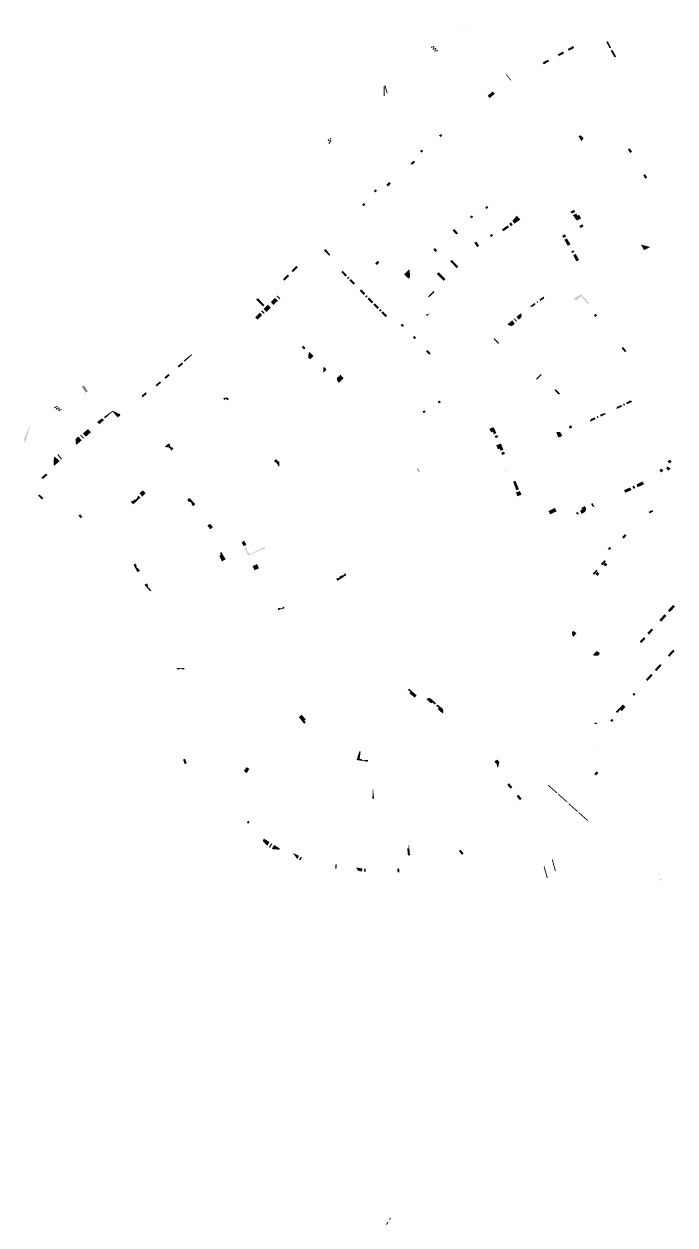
# Model space of a CAD drawing. Header units: metres. Extents: x 585142539 to 585881369, y 217687221 to 218373435.
# Drawn here: x 585142539 to 585514257, y 217687221 to 218373435 of the extents above; entities that cross this region are included whole.
import ezdxf

# ---------------------------------------------------------------- set-up
doc = ezdxf.new("R2010")
doc.units = ezdxf.units.M
for name, color, linetype in [('HATCH_MAT_BUILDING', 7, 'Continuous'), ('HATCH_MAT_GRASS', 7, 'Continuous'), ('HATCH_MAT_PAVING', 7, 'Continuous'), ('HATCH_MAT_PLANTING', 7, 'Continuous'), ('HATCH_MAT_TARMAC', 7, 'Continuous')]:
    doc.layers.add(name, color=color, linetype=linetype)

msp = doc.modelspace()

# ---------------------------------------------------------------- hatches: boundary and pattern name
at = {"layer": 'HATCH_MAT_BUILDING'}
h = msp.add_hatch(color=7, dxfattribs=at)
h.dxf.hatch_style = 1
h.paths.add_polyline_path([(585279692, 218208232), (585279799, 218208337), (585280115, 218208017)])
h = msp.add_hatch(color=7, dxfattribs=at)
h.dxf.hatch_style = 1
h.paths.add_polyline_path([(585234442, 218180741), (585234326, 218180641), (585234622, 218180302)])
h = msp.add_hatch(color=7, dxfattribs=at)
h.dxf.hatch_style = 1
h.paths.add_polyline_path([(585510062, 218123359), (585511162, 218124556), (585512343, 218123470), (585511244, 218122273)])
h = msp.add_hatch(color=7, dxfattribs=at)
h.dxf.hatch_style = 1
h.paths.add_polyline_path([(585506444, 218119422), (585505345, 218118226), (585506526, 218117140), (585507626, 218118336)])
h = msp.add_hatch(color=7, dxfattribs=at)
h.dxf.hatch_style = 1
h.paths.add_polyline_path([(585474550, 218063431), (585475600, 218064672), (585474375, 218065708), (585473325, 218064468)])
h = msp.add_hatch(color=7, dxfattribs=at)
h.dxf.hatch_style = 1
h.paths.add_polyline_path([(585471096, 218059349), (585470047, 218058109), (585468822, 218059145), (585469871, 218060386)])
h = msp.add_hatch(color=7, dxfattribs=at)
h.dxf.hatch_style = 1
h.paths.add_polyline_path([(585467335, 217960701), (585467449, 217960599), (585467299, 217960431)])
at = {"layer": 'HATCH_MAT_GRASS'}
h = msp.add_hatch(color=7, dxfattribs=at)
h.dxf.hatch_style = 1
h.paths.add_polyline_path([(585395466, 218371735), (585393554, 218370107), (585393076, 218369717), (585392875, 218369561), (585395466, 218371735), (585395599, 218371848), (585395722, 218371953), (585397464, 218373435), (585395599, 218371848), (585395722, 218371953), (585397464, 218373435)])
h = msp.add_hatch(color=7, dxfattribs=at)
h.dxf.hatch_style = 1
h.paths.add_polyline_path([(585375093, 218359767), (585375042, 218360014), (585374952, 218360097), (585374887, 218360248), (585374895, 218360356), (585375136, 218360518), (585375420, 218360455), (585375542, 218360367), (585375635, 218360201), (585375576, 218360089), (585375529, 218359868), (585375264, 218359709)])
h = msp.add_hatch(color=7, dxfattribs=at)
h.dxf.hatch_style = 1
h.paths.add_polyline_path([(585376344, 218360882), (585376527, 218360787), (585376725, 218360661), (585376851, 218360372), (585376770, 218360198), (585376706, 218359975), (585376426, 218359865), (585376155, 218359839), (585375954, 218360034), (585375879, 218360269), (585375832, 218360512), (585376027, 218360724)])
h = msp.add_hatch(color=7, dxfattribs=at)
h.dxf.hatch_style = 1
h.paths.add_polyline_path([(585379536, 218359130), (585378741, 218358501), (585378656, 218358431), (585378244, 218358095), (585379536, 218359130), (585383374, 218362166)])
h = msp.add_hatch(color=7, dxfattribs=at)
h.dxf.hatch_style = 1
h.paths.add_polyline_path([(585453093, 218359192), (585453661, 218358135), (585456703, 218359772), (585456134, 218360829)])
h = msp.add_hatch(color=7, dxfattribs=at)
h.dxf.hatch_style = 1
h.paths.add_polyline_path([(585476934, 218359633), (585477784, 218359952), (585475872, 218363615), (585475075, 218363164)])
h = msp.add_hatch(color=7, dxfattribs=at)
h.dxf.hatch_style = 1
h.paths.add_polyline_path([(585376788, 218359475), (585376701, 218359167), (585376755, 218359021), (585376740, 218358813), (585376670, 218358697), (585376303, 218358654), (585376020, 218358890), (585375934, 218359059), (585375925, 218359301), (585376057, 218359394), (585376238, 218359615), (585376630, 218359639)])
h = msp.add_hatch(color=7, dxfattribs=at)
h.dxf.hatch_style = 1
h.paths.add_polyline_path([(585377677, 218358115), (585377618, 218357949), (585377536, 218357764), (585377307, 218357622), (585377148, 218357669), (585376951, 218357696), (585376823, 218357920), (585376768, 218358147), (585376909, 218358342), (585377099, 218358434), (585377299, 218358504), (585377503, 218358365)])
h = msp.add_hatch(color=7, dxfattribs=at)
h.dxf.hatch_style = 1
h.paths.add_polyline_path([(585378066, 218359317), (585377998, 218359123), (585377902, 218358908), (585377634, 218358742), (585377450, 218358797), (585377220, 218358828), (585377071, 218359089), (585377006, 218359354), (585377170, 218359581), (585377392, 218359689), (585377626, 218359771), (585377863, 218359608)])
h = msp.add_hatch(color=7, dxfattribs=at)
h.dxf.hatch_style = 1
h.paths.add_polyline_path([(585378036, 218358651), (585378352, 218358596), (585378491, 218358664), (585378700, 218358670), (585378823, 218358611), (585378902, 218358251), (585378696, 218357945), (585378536, 218357843), (585378297, 218357810), (585378191, 218357931), (585377953, 218358089), (585377889, 218358477)])
h = msp.add_hatch(color=7, dxfattribs=at)
h.dxf.hatch_style = 1
h.paths.add_polyline_path([(585447321, 218356086), (585447890, 218355029), (585450931, 218356666), (585450362, 218357723)])
h = msp.add_hatch(color=7, dxfattribs=at)
h.dxf.hatch_style = 1
h.paths.add_polyline_path([(585479749, 218354324), (585480678, 218354908), (585478500, 218358731), (585477545, 218358200)])
h = msp.add_hatch(color=7, dxfattribs=at)
h.dxf.hatch_style = 1
h.paths.add_polyline_path([(585363276, 218346084), (585360308, 218343502), (585360150, 218343364), (585360017, 218343245), (585359717, 218342977), (585363276, 218346084), (585364597, 218347128)])
h = msp.add_hatch(color=7, dxfattribs=at)
h.dxf.hatch_style = 1
h.paths.add_polyline_path([(585438727, 218351461), (585439296, 218350404), (585442337, 218352041), (585441768, 218353098)])
h = msp.add_hatch(color=7, dxfattribs=at)
h.dxf.hatch_style = 1
h.paths.add_polyline_path([(585420746, 218341351), (585417997, 218344700), (585417692, 218344482), (585420458, 218341114)])
h = msp.add_hatch(color=7, dxfattribs=at)
h.dxf.hatch_style = 1
h.paths.add_polyline_path([(585347909, 218337868), (585347909, 218332244), (585348409, 218332242), (585348409, 218337866)])
h = msp.add_hatch(color=7, dxfattribs=at)
h.dxf.hatch_style = 1
h.paths.add_polyline_path([(585348333, 218338371), (585349707, 218333790), (585350185, 218333934), (585348812, 218338515)])
h = msp.add_hatch(color=7, dxfattribs=at)
h.dxf.hatch_style = 1
h.paths.add_polyline_path([(585408439, 218331134), (585407297, 218332525), (585410225, 218334929), (585411367, 218333538)])
h = msp.add_hatch(color=7, dxfattribs=at)
h.dxf.hatch_style = 1
h.paths.add_polyline_path([(585316016, 218307278), (585316181, 218307401), (585316380, 218307527), (585316694, 218307517), (585316817, 218307369), (585316992, 218307216), (585316971, 218306916), (585316879, 218306660), (585316616, 218306561), (585316371, 218306595), (585316131, 218306656), (585316024, 218306923)])
h = msp.add_hatch(color=7, dxfattribs=at)
h.dxf.hatch_style = 1
h.paths.add_polyline_path([(585316584, 218305021), (585316485, 218305201), (585316389, 218305417), (585316444, 218305726), (585316608, 218305827), (585316785, 218305977), (585317079, 218305914), (585317319, 218305785), (585317379, 218305511), (585317310, 218305274), (585317215, 218305045), (585316936, 218304977)])
h = msp.add_hatch(color=7, dxfattribs=at)
h.dxf.hatch_style = 1
h.paths.add_polyline_path([(585316993, 218306438), (585317236, 218306647), (585317272, 218306798), (585317399, 218306964), (585317523, 218307021), (585317852, 218306854), (585317956, 218306500), (585317935, 218306312), (585317808, 218306106), (585317647, 218306101), (585317374, 218306018), (585317034, 218306214)])
h = msp.add_hatch(color=7, dxfattribs=at)
h.dxf.hatch_style = 1
h.paths.add_polyline_path([(585317006, 218308063), (585317147, 218308169), (585317318, 218308277), (585317587, 218308269), (585317693, 218308142), (585317842, 218308011), (585317825, 218307753), (585317745, 218307534), (585317520, 218307449), (585317310, 218307477), (585317105, 218307530), (585317012, 218307759)])
h = msp.add_hatch(color=7, dxfattribs=at)
h.dxf.hatch_style = 1
h.paths.add_polyline_path([(585381370, 218309670), (585380595, 218310586), (585380081, 218310164), (585379795, 218309929), (585379557, 218309734), (585380318, 218308806), (585381047, 218309405)])
h = msp.add_hatch(color=7, dxfattribs=at)
h.dxf.hatch_style = 1
h.paths.add_polyline_path([(585460804, 218306447), (585462075, 218308236), (585460286, 218309895), (585459145, 218309351)])
h = msp.add_hatch(color=7, dxfattribs=at)
h.dxf.hatch_style = 1
h.paths.add_polyline_path([(585369444, 218299879), (585368880, 218300566), (585368695, 218300817), (585369361, 218301363), (585369734, 218301670), (585370496, 218300742), (585369767, 218300144)])
h = msp.add_hatch(color=7, dxfattribs=at)
h.dxf.hatch_style = 1
h.paths.add_polyline_path([(585487407, 218301746), (585488677, 218299737), (585489777, 218300432), (585488458, 218302410)])
h = msp.add_hatch(color=7, dxfattribs=at)
h.dxf.hatch_style = 1
h.paths.add_polyline_path([(585307344, 218294155), (585303509, 218290138), (585303192, 218289806), (585307344, 218294155), (585307984, 218294826), (585308504, 218295352), (585307984, 218294826), (585308504, 218295352)])
h = msp.add_hatch(color=7, dxfattribs=at)
h.dxf.hatch_style = 1
h.paths.add_polyline_path([(585363293, 218293850), (585365130, 218295358), (585365891, 218294431), (585364054, 218292922)])
h = msp.add_hatch(color=7, dxfattribs=at)
h.dxf.hatch_style = 1
h.paths.add_polyline_path([(585497213, 218287667), (585496165, 218287082), (585497325, 218285007), (585498372, 218285592)])
h = msp.add_hatch(color=7, dxfattribs=at)
h.dxf.hatch_style = 1
h.paths.add_polyline_path([(585293891, 218279714), (585291022, 218276448), (585293891, 218279714), (585294318, 218280200), (585295019, 218280965), (585294318, 218280200), (585295019, 218280965)])
h = msp.add_hatch(color=7, dxfattribs=at)
h.dxf.hatch_style = 1
h.paths.add_polyline_path([(585344099, 218278065), (585343258, 218278919), (585342772, 218278442), (585342436, 218278111), (585342285, 218277964), (585343127, 218277108), (585343759, 218277730)])
h = msp.add_hatch(color=7, dxfattribs=at)
h.dxf.hatch_style = 1
h.paths.add_polyline_path([(585349429, 218281502), (585351117, 218283162), (585352029, 218282236), (585350334, 218280568)])
h = msp.add_hatch(color=7, dxfattribs=at)
h.dxf.hatch_style = 1
h.paths.add_polyline_path([(585335581, 218270227), (585336546, 218271177), (585337388, 218270322), (585336416, 218269365)])
h = msp.add_hatch(color=7, dxfattribs=at)
h.dxf.hatch_style = 1
h.paths.add_polyline_path([(585397896, 218262386), (585398976, 218263151), (585398346, 218264130), (585397187, 218263297)])
h = msp.add_hatch(color=7, dxfattribs=at)
h.dxf.hatch_style = 1
h.paths.add_polyline_path([(585406593, 218267767), (585407674, 218268532), (585407043, 218269510), (585405884, 218268678)])
h = msp.add_hatch(color=7, dxfattribs=at)
h.dxf.hatch_style = 1
h.paths.add_polyline_path([(585454536, 218266170), (585455481, 218265164), (585457248, 218266067), (585456591, 218267300)])
h = msp.add_hatch(color=7, dxfattribs=at)
h.dxf.hatch_style = 1
h.paths.add_polyline_path([(585456016, 218264157), (585458111, 218261159), (585460638, 218262288), (585459570, 218264465), (585458543, 218263890), (585457844, 218265184)])
h = msp.add_hatch(color=7, dxfattribs=at)
h.dxf.hatch_style = 1
h.paths.add_polyline_path([(585416207, 218255003), (585415440, 218256116), (585418767, 218258369), (585419516, 218257281)])
h = msp.add_hatch(color=7, dxfattribs=at)
h.dxf.hatch_style = 1
h.paths.add_polyline_path([(585420504, 218257962), (585419622, 218259243), (585420580, 218260138), (585421572, 218258696)])
h = msp.add_hatch(color=7, dxfattribs=at)
h.dxf.hatch_style = 1
h.paths.add_polyline_path([(585422560, 218259377), (585425911, 218261684), (585423909, 218263931), (585421436, 218261010)])
h = msp.add_hatch(color=7, dxfattribs=at)
h.dxf.hatch_style = 1
h.paths.add_polyline_path([(585459665, 218258014), (585460330, 218256824), (585462076, 218257800), (585461411, 218258990)])
h = msp.add_hatch(color=7, dxfattribs=at)
h.dxf.hatch_style = 1
h.paths.add_polyline_path([(585389379, 218253107), (585390460, 218253872), (585388123, 218256352), (585387234, 218255477)])
h = msp.add_hatch(color=7, dxfattribs=at)
h.dxf.hatch_style = 1
h.paths.add_polyline_path([(585409273, 218251745), (585408510, 218252853), (585409794, 218253384), (585410392, 218252515)])
h = msp.add_hatch(color=7, dxfattribs=at)
h.dxf.hatch_style = 1
h.paths.add_polyline_path([(585409268, 218251742), (585408510, 218252853), (585409794, 218253384), (585410392, 218252515)])
h = msp.add_hatch(color=7, dxfattribs=at)
h.dxf.hatch_style = 1
h.paths.add_polyline_path([(585450533, 218251192), (585449862, 218252391), (585451434, 218253270), (585452104, 218252070)])
h = msp.add_hatch(color=7, dxfattribs=at)
h.dxf.hatch_style = 1
h.paths.add_polyline_path([(585454555, 218247500), (585452563, 218250952), (585451069, 218250232), (585453041, 218246704)])
h = msp.add_hatch(color=7, dxfattribs=at)
h.dxf.hatch_style = 1
h.paths.add_polyline_path([(585316872, 218240967), (585313808, 218244080), (585314667, 218244926), (585317496, 218241479)])
h = msp.add_hatch(color=7, dxfattribs=at)
h.dxf.hatch_style = 1
h.paths.add_polyline_path([(585377585, 218243174), (585378557, 218244131), (585377117, 218245520), (585376182, 218244599)])
h = msp.add_hatch(color=7, dxfattribs=at)
h.dxf.hatch_style = 1
h.paths.add_polyline_path([(585401309, 218245995), (585399654, 218248399), (585400839, 218249082), (585402432, 218246769)])
h = msp.add_hatch(color=7, dxfattribs=at)
h.dxf.hatch_style = 1
h.paths.add_polyline_path([(585455075, 218243509), (585455462, 218242550), (585456748, 218243203), (585456258, 218244121)])
h = msp.add_hatch(color=7, dxfattribs=at)
h.dxf.hatch_style = 1
h.paths.add_polyline_path([(585496604, 218244189), (585494931, 218247182), (585495255, 218247363), (585500154, 218245977)])
h = msp.add_hatch(color=7, dxfattribs=at)
h.dxf.hatch_style = 1
h.paths.add_polyline_path([(585343993, 218235795), (585345419, 218237198), (585344462, 218238169), (585343037, 218236767)])
h = msp.add_hatch(color=7, dxfattribs=at)
h.dxf.hatch_style = 1
h.paths.add_polyline_path([(585389670, 218233931), (585385813, 218237852), (585386736, 218238761), (585390594, 218234841)])
h = msp.add_hatch(color=7, dxfattribs=at)
h.dxf.hatch_style = 1
h.paths.add_polyline_path([(585457564, 218242101), (585459503, 218238674), (585457952, 218237838), (585456176, 218241285)])
h = msp.add_hatch(color=7, dxfattribs=at)
h.dxf.hatch_style = 1
h.paths.add_polyline_path([(585290424, 218227704), (585291266, 218226849), (585293966, 218229506), (585293124, 218230361)])
h = msp.add_hatch(color=7, dxfattribs=at)
h.dxf.hatch_style = 1
h.paths.add_polyline_path([(585295336, 218232538), (585296178, 218231683), (585298878, 218234340), (585298036, 218235196)])
h = msp.add_hatch(color=7, dxfattribs=at)
h.dxf.hatch_style = 1
h.paths.add_polyline_path([(585326132, 218229137), (585323712, 218231596), (585324567, 218232438), (585326984, 218229982)])
h = msp.add_hatch(color=7, dxfattribs=at)
h.dxf.hatch_style = 1
h.paths.add_polyline_path([(585362050, 218227884), (585362915, 218228735), (585362799, 218232690), (585362378, 218233118), (585359595, 218230378)])
h = msp.add_hatch(color=7, dxfattribs=at)
h.dxf.hatch_style = 1
h.paths.add_polyline_path([(585382179, 218226649), (585378323, 218230571), (585379394, 218231624), (585383252, 218227704)])
h = msp.add_hatch(color=7, dxfattribs=at)
h.dxf.hatch_style = 1
h.paths.add_polyline_path([(585327571, 218227674), (585326970, 218228284), (585327825, 218229126), (585328423, 218228519)])
h = msp.add_hatch(color=7, dxfattribs=at)
h.dxf.hatch_style = 1
h.paths.add_polyline_path([(585330730, 218224466), (585328309, 218226925), (585329165, 218227766), (585331582, 218225310)])
h = msp.add_hatch(color=7, dxfattribs=at)
h.dxf.hatch_style = 1
h.paths.add_polyline_path([(585278985, 218211955), (585275127, 218215875), (585276062, 218216798), (585279920, 218212878)])
h = msp.add_hatch(color=7, dxfattribs=at)
h.dxf.hatch_style = 1
h.paths.add_polyline_path([(585285070, 218212893), (585283387, 218214604), (585285846, 218217024), (585287529, 218215314)])
h = msp.add_hatch(color=7, dxfattribs=at)
h.dxf.hatch_style = 1
h.paths.add_polyline_path([(585288384, 218216156), (585286701, 218217866), (585287203, 218218360), (585288886, 218216650)])
h = msp.add_hatch(color=7, dxfattribs=at)
h.dxf.hatch_style = 1
h.paths.add_polyline_path([(585336555, 218218547), (585334134, 218221006), (585334989, 218221848), (585337407, 218219392)])
h = msp.add_hatch(color=7, dxfattribs=at)
h.dxf.hatch_style = 1
h.paths.add_polyline_path([(585337997, 218217082), (585337396, 218217692), (585338252, 218218534), (585338849, 218217927)])
h = msp.add_hatch(color=7, dxfattribs=at)
h.dxf.hatch_style = 1
h.paths.add_polyline_path([(585341152, 218213876), (585338732, 218216335), (585339587, 218217177), (585342005, 218214721)])
h = msp.add_hatch(color=7, dxfattribs=at)
h.dxf.hatch_style = 1
h.paths.add_polyline_path([(585373782, 218217262), (585373223, 218217834), (585376335, 218220897), (585376896, 218220327)])
h = msp.add_hatch(color=7, dxfattribs=at)
h.dxf.hatch_style = 1
h.paths.add_polyline_path([(585436813, 218216006), (585437259, 218215214), (585439330, 218216473), (585439574, 218216980), (585439492, 218217772)])
h = msp.add_hatch(color=7, dxfattribs=at)
h.dxf.hatch_style = 1
h.paths.add_polyline_path([(585456609, 218216702), (585457617, 218215416), (585460815, 218218022), (585464499, 218213505), (585465195, 218214061), (585460676, 218218961)])
h = msp.add_hatch(color=7, dxfattribs=at)
h.dxf.hatch_style = 1
h.paths.add_polyline_path([(585279364, 218207909), (585277996, 218209298), (585278498, 218209792), (585279865, 218208403)])
h = msp.add_hatch(color=7, dxfattribs=at)
h.dxf.hatch_style = 1
h.paths.add_polyline_path([(585281036, 218208924), (585279353, 218210634), (585281812, 218213054), (585283495, 218211344)])
h = msp.add_hatch(color=7, dxfattribs=at)
h.dxf.hatch_style = 1
h.paths.add_polyline_path([(585344415, 218210561), (585341994, 218213021), (585342849, 218213862), (585345267, 218211406)])
h = msp.add_hatch(color=7, dxfattribs=at)
h.dxf.hatch_style = 1
h.paths.add_polyline_path([(585345857, 218209096), (585345256, 218209706), (585346112, 218210548), (585346709, 218209941)])
h = msp.add_hatch(color=7, dxfattribs=at)
h.dxf.hatch_style = 1
h.paths.add_polyline_path([(585434173, 218214037), (585434660, 218213225), (585434011, 218212738), (585433300, 218212109), (585432691, 218211866), (585432001, 218211866), (585431412, 218212150)])
h = msp.add_hatch(color=7, dxfattribs=at)
h.dxf.hatch_style = 1
h.paths.add_polyline_path([(585435592, 218215145), (585436160, 218214353), (585435693, 218214069), (585435206, 218214820)])
h = msp.add_hatch(color=7, dxfattribs=at)
h.dxf.hatch_style = 1
h.paths.add_polyline_path([(585274519, 218205876), (585277219, 218208533), (585278586, 218207144), (585275886, 218204486)])
h = msp.add_hatch(color=7, dxfattribs=at)
h.dxf.hatch_style = 1
h.paths.add_polyline_path([(585349012, 218205890), (585346592, 218208349), (585347447, 218209191), (585349864, 218206735)])
h = msp.add_hatch(color=7, dxfattribs=at)
h.dxf.hatch_style = 1
h.paths.add_polyline_path([(585372702, 218206626), (585371913, 218207430), (585373379, 218207649), (585374447, 218208343)])
h = msp.add_hatch(color=7, dxfattribs=at)
h.dxf.hatch_style = 1
h.paths.add_polyline_path([(585421278, 218204104), (585422760, 218202176), (585421644, 218201161), (585420832, 218200897), (585419877, 218201080), (585419146, 218201364), (585418720, 218201973)])
h = msp.add_hatch(color=7, dxfattribs=at)
h.dxf.hatch_style = 1
h.paths.add_polyline_path([(585422192, 218204956), (585423674, 218203211), (585423958, 218203576), (585422679, 218205322)])
h = msp.add_hatch(color=7, dxfattribs=at)
h.dxf.hatch_style = 1
h.paths.add_polyline_path([(585423715, 218206113), (585425075, 218204449), (585426354, 218205646), (585426658, 218206438), (585426658, 218207169), (585426273, 218208204)])
h = msp.add_hatch(color=7, dxfattribs=at)
h.dxf.hatch_style = 1
h.paths.add_polyline_path([(585468915, 218207867), (585469786, 218206817), (585468862, 218206051), (585467992, 218207101)])
h = msp.add_hatch(color=7, dxfattribs=at)
h.dxf.hatch_style = 1
h.paths.add_polyline_path([(585358663, 218200349), (585357668, 218201360), (585358524, 218202202), (585359515, 218201194)])
h = msp.add_hatch(color=7, dxfattribs=at)
h.dxf.hatch_style = 1
h.paths.add_polyline_path([(585301976, 218189664), (585303327, 218188291), (585302837, 218187809), (585302425, 218187497), (585301164, 218188777)])
h = msp.add_hatch(color=7, dxfattribs=at)
h.dxf.hatch_style = 1
h.paths.add_polyline_path([(585365548, 218193354), (585364553, 218194365), (585365408, 218195207), (585366400, 218194199)])
h = msp.add_hatch(color=7, dxfattribs=at)
h.dxf.hatch_style = 1
h.paths.add_polyline_path([(585410585, 218193509), (585413344, 218190707), (585413844, 218191202), (585411085, 218194004)])
h = msp.add_hatch(color=7, dxfattribs=at)
h.dxf.hatch_style = 1
h.paths.add_polyline_path([(585483747, 218188239), (585484608, 218188953), (585485193, 218188237), (585486555, 218186605), (585485715, 218185909), (585484818, 218186984)])
h = msp.add_hatch(color=7, dxfattribs=at)
h.dxf.hatch_style = 1
h.paths.add_polyline_path([(585204461, 218181031), (585203124, 218180078), (585203042, 218180022), (585204461, 218181031), (585207870, 218183461)])
h = msp.add_hatch(color=7, dxfattribs=at)
h.dxf.hatch_style = 1
h.paths.add_polyline_path([(585233738, 218181141), (585234196, 218180505), (585238473, 218184283), (585238095, 218184701)])
h = msp.add_hatch(color=7, dxfattribs=at)
h.dxf.hatch_style = 1
h.paths.add_polyline_path([(585307870, 218183675), (585305955, 218181790), (585304770, 218183073), (585305081, 218185528), (585305571, 218186010)])
h = msp.add_hatch(color=7, dxfattribs=at)
h.dxf.hatch_style = 1
h.paths.add_polyline_path([(585373928, 218184515), (585372143, 218186329), (585372998, 218187171), (585374780, 218185360)])
h = msp.add_hatch(color=7, dxfattribs=at)
h.dxf.hatch_style = 1
h.paths.add_polyline_path([(585230237, 218178059), (585230953, 218177144), (585233420, 218179311), (585232783, 218180047)])
h = msp.add_hatch(color=7, dxfattribs=at)
h.dxf.hatch_style = 1
h.paths.add_polyline_path([(585313453, 218174171), (585315317, 218176108), (585313966, 218177481), (585313476, 218176999)])
h = msp.add_hatch(color=7, dxfattribs=at)
h.dxf.hatch_style = 1
h.paths.add_polyline_path([(585217654, 218167156), (585218371, 218166340), (585220897, 218168528), (585220161, 218169244)])
h = msp.add_hatch(color=7, dxfattribs=at)
h.dxf.hatch_style = 1
h.paths.add_polyline_path([(585222648, 218171431), (585223404, 218170616), (585225711, 218172724), (585224975, 218173539)])
h = msp.add_hatch(color=7, dxfattribs=at)
h.dxf.hatch_style = 1
h.paths.add_polyline_path([(585322442, 218168460), (585321312, 218169607), (585321144, 218171072), (585323177, 218173073), (585325122, 218171097)])
h = msp.add_hatch(color=7, dxfattribs=at)
h.dxf.hatch_style = 1
h.paths.add_polyline_path([(585437683, 218173445), (585438176, 218172943), (585437505, 218172283), (585436648, 218171440), (585435396, 218170209), (585434902, 218170711)])
h = msp.add_hatch(color=7, dxfattribs=at)
h.dxf.hatch_style = 1
h.paths.add_polyline_path([(585175600, 218166045), (585175761, 218165792), (585177027, 218166596), (585176866, 218166850)])
h = msp.add_hatch(color=7, dxfattribs=at)
h.dxf.hatch_style = 1
h.paths.add_polyline_path([(585175977, 218165452), (585176137, 218165199), (585177403, 218166004), (585177242, 218166257)])
h = msp.add_hatch(color=7, dxfattribs=at)
h.dxf.hatch_style = 1
h.paths.add_polyline_path([(585176348, 218164868), (585176509, 218164615), (585177775, 218165420), (585177614, 218165673)])
h = msp.add_hatch(color=7, dxfattribs=at)
h.dxf.hatch_style = 1
h.paths.add_polyline_path([(585176696, 218164320), (585176857, 218164067), (585178123, 218164872), (585177962, 218165125)])
h = msp.add_hatch(color=7, dxfattribs=at)
h.dxf.hatch_style = 1
h.paths.add_polyline_path([(585177078, 218163719), (585177239, 218163465), (585178505, 218164270), (585178344, 218164523)])
h = msp.add_hatch(color=7, dxfattribs=at)
h.dxf.hatch_style = 1
h.paths.add_polyline_path([(585177451, 218163133), (585177611, 218162880), (585178877, 218163684), (585178717, 218163937)])
h = msp.add_hatch(color=7, dxfattribs=at)
h.dxf.hatch_style = 1
h.paths.add_polyline_path([(585209540, 218160894), (585210316, 218160158), (585212683, 218162167), (585212027, 218163062)])
h = msp.add_hatch(color=7, dxfattribs=at)
h.dxf.hatch_style = 1
h.paths.add_polyline_path([(585446142, 218164845), (585448561, 218162386), (585448599, 218162346), (585448172, 218161926), (585447887, 218161645), (585445429, 218164144)])
h = msp.add_hatch(color=7, dxfattribs=at)
h.dxf.hatch_style = 1
h.paths.add_polyline_path([(585160642, 218154018), (585160322, 218154004), (585160200, 218153908), (585159998, 218153857), (585159865, 218153888), (585159710, 218154223), (585159847, 218154566), (585159981, 218154700), (585160208, 218154784), (585160337, 218154688), (585160603, 218154585), (585160748, 218154220)])
h = msp.add_hatch(color=7, dxfattribs=at)
h.dxf.hatch_style = 1
h.paths.add_polyline_path([(585160879, 218154618), (585160900, 218154793), (585160941, 218154991), (585161134, 218155179), (585161299, 218155167), (585161497, 218155183), (585161670, 218154992), (585161773, 218154782), (585161677, 218154561), (585161511, 218154430), (585161330, 218154319), (585161102, 218154411)])
h = msp.add_hatch(color=7, dxfattribs=at)
h.dxf.hatch_style = 1
h.paths.add_polyline_path([(585162038, 218153480), (585162056, 218153800), (585161973, 218153930), (585161942, 218154137), (585161987, 218154266), (585162336, 218154386), (585162663, 218154216), (585162783, 218154069), (585162843, 218153835), (585162735, 218153716), (585162605, 218153462), (585162228, 218153354)])
h = msp.add_hatch(color=7, dxfattribs=at)
h.dxf.hatch_style = 1
h.paths.add_polyline_path([(585256269, 218159335), (585257038, 218158593), (585257754, 218159388), (585258655, 218158408), (585259529, 218159017), (585258840, 218159865), (585257966, 218160024), (585257117, 218159971), (585256561, 218159600)])
h = msp.add_hatch(color=7, dxfattribs=at)
h.dxf.hatch_style = 1
h.paths.add_polyline_path([(585378895, 218157817), (585379257, 218156649), (585380584, 218157218), (585380057, 218158280)])
h = msp.add_hatch(color=7, dxfattribs=at)
h.dxf.hatch_style = 1
h.paths.add_polyline_path([(585480792, 218153419), (585484119, 218154877), (585483458, 218155766), (585481703, 218154946), (585481088, 218154490), (585480951, 218153943)])
h = msp.add_hatch(color=7, dxfattribs=at)
h.dxf.hatch_style = 1
h.paths.add_polyline_path([(585484552, 218156335), (585485236, 218156700), (585485760, 218155675), (585485122, 218155333)])
h = msp.add_hatch(color=7, dxfattribs=at)
h.dxf.hatch_style = 1
h.paths.add_polyline_path([(585486763, 218156176), (585489885, 218157589), (585489224, 218158158), (585488335, 218158272), (585487561, 218157634), (585486467, 218157156)])
h = msp.add_hatch(color=7, dxfattribs=at)
h.dxf.hatch_style = 1
h.paths.add_polyline_path([(585160756, 218153361), (585160781, 218153565), (585160829, 218153795), (585161054, 218154015), (585161246, 218154001), (585161477, 218154019), (585161679, 218153796), (585161799, 218153552), (585161687, 218153294), (585161493, 218153142), (585161283, 218153012), (585161016, 218153120)])
h = msp.add_hatch(color=7, dxfattribs=at)
h.dxf.hatch_style = 1
h.paths.add_polyline_path([(585162772, 218152201), (585162574, 218152255), (585162353, 218152335), (585162168, 218152590), (585162210, 218152778), (585162225, 218153010), (585162475, 218153177), (585162734, 218153260), (585162973, 218153113), (585163096, 218152899), (585163194, 218152672), (585163049, 218152423)])
h = msp.add_hatch(color=7, dxfattribs=at)
h.dxf.hatch_style = 1
h.paths.add_polyline_path([(585163756, 218153558), (585163858, 218153327), (585163965, 218153266), (585164060, 218153132), (585164076, 218153025), (585163875, 218152815), (585163584, 218152816), (585163446, 218152875), (585163320, 218153018), (585163353, 218153140), (585163352, 218153365), (585163577, 218153578)])
h = msp.add_hatch(color=7, dxfattribs=at)
h.dxf.hatch_style = 1
h.paths.add_polyline_path([(585188133, 218147039), (585187165, 218148149), (585184300, 218146102), (585185490, 218144737)])
h = msp.add_hatch(color=7, dxfattribs=at)
h.dxf.hatch_style = 1
h.paths.add_polyline_path([(585193117, 218151978), (585193143, 218152422), (585188146, 218148850), (585188809, 218148090)])
h = msp.add_hatch(color=7, dxfattribs=at)
h.dxf.hatch_style = 1
h.paths.add_polyline_path([(585193143, 218152422), (585192611, 218152042), (585193117, 218151978), (585196046, 218148617), (585197676, 218150038), (585197243, 218150535)])
h = msp.add_hatch(color=7, dxfattribs=at)
h.dxf.hatch_style = 1
h.paths.add_polyline_path([(585370182, 218152224), (585370604, 218151194), (585371866, 218151574), (585371432, 218152663)])
h = msp.add_hatch(color=7, dxfattribs=at)
h.dxf.hatch_style = 1
h.paths.add_polyline_path([(585468451, 218148701), (585468951, 218147679), (585465817, 218146294), (585465680, 218146884), (585466157, 218147406), (585466271, 218147702)])
h = msp.add_hatch(color=7, dxfattribs=at)
h.dxf.hatch_style = 1
h.paths.add_polyline_path([(585469496, 218149314), (585470109, 218149518), (585470632, 218148564), (585469996, 218148224)])
h = msp.add_hatch(color=7, dxfattribs=at)
h.dxf.hatch_style = 1
h.paths.add_polyline_path([(585471881, 218149132), (585474743, 218150472), (585474470, 218150948), (585473857, 218151039), (585473516, 218150994), (585471472, 218150131)])
h = msp.add_hatch(color=7, dxfattribs=at)
h.dxf.hatch_style = 1
h.paths.add_polyline_path([(585142996, 218133868), (585144926, 218133329), (585142996, 218133868), (585142539, 218136483), (585146424, 218144621)])
h = msp.add_hatch(color=7, dxfattribs=at)
h.dxf.hatch_style = 1
h.paths.add_polyline_path([(585176163, 218139463), (585177798, 218137586), (585180736, 218140147), (585179101, 218142024)])
h = msp.add_hatch(color=7, dxfattribs=at)
h.dxf.hatch_style = 1
h.paths.add_polyline_path([(585408301, 218142155), (585410646, 218143079), (585412305, 218139715), (585410717, 218139005), (585410386, 218140592), (585409272, 218140070)])
h = msp.add_hatch(color=7, dxfattribs=at)
h.dxf.hatch_style = 1
h.paths.add_polyline_path([(585454118, 218142263), (585455549, 218142967), (585454936, 218144193), (585453641, 218143489)])
h = msp.add_hatch(color=7, dxfattribs=at)
h.dxf.hatch_style = 1
h.paths.add_polyline_path([(585172600, 218133061), (585175458, 218135548), (585173609, 218137752), (585172148, 218136629), (585171949, 218133812)])
h = msp.add_hatch(color=7, dxfattribs=at)
h.dxf.hatch_style = 1
h.paths.add_polyline_path([(585174550, 218138492), (585174985, 218138845), (585176833, 218136834), (585176425, 218136508)])
h = msp.add_hatch(color=7, dxfattribs=at)
h.dxf.hatch_style = 1
h.paths.add_polyline_path([(585226525, 218129712), (585227824, 218130761), (585227158, 218131593), (585226409, 218131659), (585225826, 218132458), (585225876, 218133157), (585225127, 218133807), (585222979, 218131909), (585223196, 218131709), (585225227, 218131526), (585225976, 218130777), (585226475, 218129862)])
h = msp.add_hatch(color=7, dxfattribs=at)
h.dxf.hatch_style = 1
h.paths.add_polyline_path([(585411357, 218138081), (585411879, 218136801), (585413205, 218137370), (585412755, 218138578)])
h = msp.add_hatch(color=7, dxfattribs=at)
h.dxf.hatch_style = 1
h.paths.add_polyline_path([(585412163, 218132727), (585414864, 218133746), (585416286, 218130263), (585414722, 218129529), (585414177, 218130761), (585413158, 218130548)])
h = msp.add_hatch(color=7, dxfattribs=at)
h.dxf.hatch_style = 1
h.paths.add_polyline_path([(585447690, 218137086), (585449871, 218138086), (585449098, 218139743), (585448485, 218140311), (585447872, 218140424), (585446441, 218140174)])
h = msp.add_hatch(color=7, dxfattribs=at)
h.dxf.hatch_style = 1
h.paths.add_polyline_path([(585161987, 218127738), (585164243, 218124939), (585163808, 218124477), (585161606, 218127222)])
h = msp.add_hatch(color=7, dxfattribs=at)
h.dxf.hatch_style = 1
h.paths.add_polyline_path([(585415058, 218128511), (585415507, 218127236), (585417184, 218127826), (585416641, 218129148)])
h = msp.add_hatch(color=7, dxfattribs=at)
h.dxf.hatch_style = 1
h.paths.add_polyline_path([(585159928, 218121132), (585159501, 218121622), (585159573, 218125673), (585160168, 218126191), (585162867, 218123693)])
h = msp.add_hatch(color=7, dxfattribs=at)
h.dxf.hatch_style = 1
h.paths.add_polyline_path([(585285207, 218123640), (585286438, 218122831), (585287190, 218121969), (585287879, 218120573), (585288436, 218121151), (585288281, 218123576), (585287801, 218123302), (585287485, 218123729), (585286546, 218124806)])
h = msp.add_hatch(color=7, dxfattribs=at)
h.dxf.hatch_style = 1
h.paths.add_polyline_path([(585509951, 218120647), (585511736, 218119395), (585510556, 218118173), (585509232, 218119453)])
h = msp.add_hatch(color=7, dxfattribs=at)
h.dxf.hatch_style = 1
h.paths.add_polyline_path([(585152462, 218114319), (585153247, 218113419), (585155891, 218115719), (585155105, 218116620)])
h = msp.add_hatch(color=7, dxfattribs=at)
h.dxf.hatch_style = 1
h.paths.add_polyline_path([(585368121, 218117655), (585368412, 218117757), (585367340, 218119441), (585367087, 218119280), (585367604, 218118467)])
h = msp.add_hatch(color=7, dxfattribs=at)
h.dxf.hatch_style = 1
h.paths.add_polyline_path([(585208468, 218105357), (585210459, 218106966), (585211960, 218105303), (585209996, 218103394)])
h = msp.add_hatch(color=7, dxfattribs=at)
h.dxf.hatch_style = 1
h.paths.add_polyline_path([(585423655, 218107050), (585425190, 218107617), (585423159, 218112457), (585421883, 218111914)])
h = msp.add_hatch(color=7, dxfattribs=at)
h.dxf.hatch_style = 1
h.paths.add_polyline_path([(585424316, 218103603), (585426607, 218104524), (585425733, 218106602), (585423442, 218105775)])
h = msp.add_hatch(color=7, dxfattribs=at)
h.dxf.hatch_style = 1
h.paths.add_polyline_path([(585485218, 218107114), (585488631, 218108613), (585489485, 218107161), (585485841, 218105570), (585485633, 218106284)])
h = msp.add_hatch(color=7, dxfattribs=at)
h.dxf.hatch_style = 1
h.paths.add_polyline_path([(585489946, 218109305), (585490891, 218109789), (585491630, 218108313), (585490661, 218107806)])
h = msp.add_hatch(color=7, dxfattribs=at)
h.dxf.hatch_style = 1
h.paths.add_polyline_path([(585492829, 218108705), (585496888, 218110619), (585495988, 218111172), (585495758, 218112071), (585492367, 218110411)])
h = msp.add_hatch(color=7, dxfattribs=at)
h.dxf.hatch_style = 1
h.paths.add_polyline_path([(585150507, 218103960), (585151357, 218104617), (585153605, 218102397), (585152810, 218101767)])
h = msp.add_hatch(color=7, dxfattribs=at)
h.dxf.hatch_style = 1
h.paths.add_polyline_path([(585203504, 218100531), (585204213, 218100994), (585204813, 218100913), (585205495, 218101649), (585206231, 218101649), (585207077, 218102576), (585207132, 218102985), (585207895, 218103967), (585209014, 218102821), (585204813, 218098922)])
h = msp.add_hatch(color=7, dxfattribs=at)
h.dxf.hatch_style = 1
h.paths.add_polyline_path([(585239019, 218097886), (585240355, 218099031), (585237082, 218102658), (585235773, 218101703), (585236673, 218100313), (585237682, 218100286), (585238309, 218099413), (585238309, 218098895), (585238555, 218098513), (585238800, 218098159)])
h = msp.add_hatch(color=7, dxfattribs=at)
h.dxf.hatch_style = 1
h.paths.add_polyline_path([(585466352, 218099210), (585467163, 218099696), (585468322, 218097449), (585467603, 218097611), (585466954, 218098051), (585466514, 218098862)])
h = msp.add_hatch(color=7, dxfattribs=at)
h.dxf.hatch_style = 1
h.paths.add_polyline_path([(585174568, 218093290), (585173663, 218092501), (585174906, 218091075), (585175255, 218091334), (585175821, 218091827)])
h = msp.add_hatch(color=7, dxfattribs=at)
h.dxf.hatch_style = 1
h.paths.add_polyline_path([(585445727, 218096949), (585441949, 218095120), (585443072, 218093295), (585446665, 218095014)])
h = msp.add_hatch(color=7, dxfattribs=at)
h.dxf.hatch_style = 1
h.paths.add_polyline_path([(585457611, 218094104), (585458700, 218094614), (585459535, 218093246), (585458723, 218093223), (585457866, 218093710)])
h = msp.add_hatch(color=7, dxfattribs=at)
h.dxf.hatch_style = 1
h.paths.add_polyline_path([(585459952, 218095378), (585461250, 218095981), (585460809, 218096884), (585462803, 218097997), (585463359, 218096861), (585463429, 218095958), (585463243, 218095355), (585462826, 218094590), (585461551, 218093872), (585460856, 218093617), (585460230, 218094938)])
h = msp.add_hatch(color=7, dxfattribs=at)
h.dxf.hatch_style = 1
h.paths.add_polyline_path([(585499274, 218094728), (585499738, 218093846), (585501723, 218094838), (585501414, 218095831)])
h = msp.add_hatch(color=7, dxfattribs=at)
h.dxf.hatch_style = 1
h.paths.add_polyline_path([(585247240, 218086787), (585248694, 218087925), (585250428, 218085946), (585248957, 218084755)])
h = msp.add_hatch(color=7, dxfattribs=at)
h.dxf.hatch_style = 1
h.paths.add_polyline_path([(585484054, 218080282), (585485608, 218081955), (585486561, 218081245), (585485084, 218079410)])
h = msp.add_hatch(color=7, dxfattribs=at)
h.dxf.hatch_style = 1
h.paths.add_polyline_path([(585268293, 218078220), (585269475, 218075882), (585267907, 218075008), (585266827, 218077295)])
h = msp.add_hatch(color=7, dxfattribs=at)
h.dxf.hatch_style = 1
h.paths.add_polyline_path([(585268240, 218074073), (585269444, 218074431), (585269828, 218073535), (585269854, 218072895), (585270238, 218071665), (585270776, 218071512), (585271391, 218070385), (585280024, 218074687), (585280229, 218073996), (585270750, 218069770), (585269930, 218071076), (585268803, 218073458)])
h = msp.add_hatch(color=7, dxfattribs=at)
h.dxf.hatch_style = 1
h.paths.add_polyline_path([(585475834, 218073305), (585476876, 218074635), (585477830, 218073925), (585476965, 218073017)])
h = msp.add_hatch(color=7, dxfattribs=at)
h.dxf.hatch_style = 1
h.paths.add_polyline_path([(585208854, 218061094), (585207331, 218060256), (585205058, 218064429), (585205332, 218064608), (585205823, 218064929), (585206217, 218065187), (585206818, 218064094), (585206662, 218063555), (585207213, 218062553), (585207752, 218062396), (585208369, 218061275), (585208664, 218061438)])
h = msp.add_hatch(color=7, dxfattribs=at)
h.dxf.hatch_style = 1
h.paths.add_polyline_path([(585254317, 218071047), (585255159, 218071764), (585257654, 218067618), (585255533, 218066371), (585254099, 218069520), (585254972, 218070237)])
h = msp.add_hatch(color=7, dxfattribs=at)
h.dxf.hatch_style = 1
h.paths.add_polyline_path([(585471976, 218064859), (585472885, 218064194), (585474880, 218066522), (585473927, 218067054)])
h = msp.add_hatch(color=7, dxfattribs=at)
h.dxf.hatch_style = 1
h.paths.add_polyline_path([(585273081, 218063700), (585275618, 218064879), (585276668, 218062369), (585274106, 218061396)])
h = msp.add_hatch(color=7, dxfattribs=at)
h.dxf.hatch_style = 1
h.paths.add_polyline_path([(585324374, 218058596), (585325047, 218057461), (585321502, 218055317), (585320828, 218056434), (585321714, 218056948), (585322140, 218056717), (585323204, 218057337), (585323310, 218058029)])
h = msp.add_hatch(color=7, dxfattribs=at)
h.dxf.hatch_style = 1
h.paths.add_polyline_path([(585326013, 218059549), (585326603, 218058505), (585323064, 218056502), (585322473, 218057547), (585323437, 218058092), (585323978, 218057942), (585324974, 218058505), (585325124, 218059046)])
h = msp.add_hatch(color=7, dxfattribs=at)
h.dxf.hatch_style = 1
h.paths.add_polyline_path([(585467208, 218059406), (585468117, 218058719), (585470113, 218061069), (585469381, 218061623)])
h = msp.add_hatch(color=7, dxfattribs=at)
h.dxf.hatch_style = 1
h.paths.add_polyline_path([(585211300, 218053012), (585214502, 218049338), (585215359, 218049809), (585215215, 218050070), (585214919, 218049908), (585214303, 218051029), (585213763, 218051185), (585213212, 218052187), (585213369, 218052726), (585212767, 218053819)])
h = msp.add_hatch(color=7, dxfattribs=at)
h.dxf.hatch_style = 1
h.paths.add_polyline_path([(585287658, 218038602), (585290963, 218039499), (585291271, 218039985), (585291245, 218040574), (585290246, 218040190), (585290067, 218039704), (585289016, 218039550), (585288401, 218039806), (585287453, 218039499)])
h = msp.add_hatch(color=7, dxfattribs=at)
h.dxf.hatch_style = 1
h.paths.add_polyline_path([(585513180, 218041558), (585514257, 218040582), (585511239, 218037333), (585510202, 218038273)])
h = msp.add_hatch(color=7, dxfattribs=at)
h.dxf.hatch_style = 1
h.paths.add_polyline_path([(585508342, 218036217), (585509419, 218035241), (585506401, 218031992), (585505364, 218032933)])
h = msp.add_hatch(color=7, dxfattribs=at)
h.dxf.hatch_style = 1
h.paths.add_polyline_path([(585456308, 218023268), (585458019, 218025407), (585456165, 218026690), (585455488, 218025941), (585455381, 218024729), (585455773, 218024124), (585456023, 218023696)])
h = msp.add_hatch(color=7, dxfattribs=at)
h.dxf.hatch_style = 1
h.paths.add_polyline_path([(585500937, 218028044), (585501822, 218027241), (585499507, 218024532), (585498470, 218025472)])
h = msp.add_hatch(color=7, dxfattribs=at)
h.dxf.hatch_style = 1
h.paths.add_polyline_path([(585496461, 218023104), (585497367, 218022282), (585495010, 218019760), (585494144, 218020546)])
h = msp.add_hatch(color=7, dxfattribs=at)
h.dxf.hatch_style = 1
h.paths.add_polyline_path([(585467397, 218013002), (585468324, 218012432), (585469501, 218012468), (585470535, 218012681), (585471426, 218013893), (585469608, 218015177)])
h = msp.add_hatch(color=7, dxfattribs=at)
h.dxf.hatch_style = 1
h.paths.add_polyline_path([(585514023, 218015146), (585513136, 218015950), (585510159, 218012665), (585511046, 218011860)])
h = msp.add_hatch(color=7, dxfattribs=at)
h.dxf.hatch_style = 1
h.paths.add_polyline_path([(585229968, 218004630), (585231049, 218004630), (585231446, 218005027), (585232589, 218005027), (585232986, 218004630), (585234068, 218004630), (585234068, 218005530), (585229968, 218005530)])
h = msp.add_hatch(color=7, dxfattribs=at)
h.dxf.hatch_style = 1
h.paths.add_polyline_path([(585506613, 218006971), (585505726, 218007776), (585502727, 218004470), (585503614, 218003665)])
h = msp.add_hatch(color=7, dxfattribs=at)
h.dxf.hatch_style = 1
h.paths.add_polyline_path([(585501507, 218001341), (585500620, 218002146), (585497643, 217998860), (585498530, 217998056)])
h = msp.add_hatch(color=7, dxfattribs=at)
h.dxf.hatch_style = 1
h.paths.add_polyline_path([(585365579, 217988548), (585362590, 217991111), (585363175, 217991794), (585361987, 217992813), (585361272, 217992275), (585362427, 217993621), (585366750, 217989915)])
h = msp.add_hatch(color=7, dxfattribs=at)
h.dxf.hatch_style = 1
h.paths.add_polyline_path([(585490863, 217989600), (585491704, 217990527), (585490814, 217991329), (585489932, 217990442)])
h = msp.add_hatch(color=7, dxfattribs=at)
h.dxf.hatch_style = 1
h.paths.add_polyline_path([(585377163, 217984572), (585375820, 217985754), (585374996, 217985306), (585372328, 217987580), (585372722, 217988010), (585373779, 217988350), (585374334, 217988278), (585374871, 217987974), (585377808, 217985378)])
h = msp.add_hatch(color=7, dxfattribs=at)
h.dxf.hatch_style = 1
h.paths.add_polyline_path([(585377898, 217983928), (585379277, 217982746), (585378883, 217981959), (585381515, 217979524), (585381891, 217979954), (585381909, 217980920), (585381784, 217981726), (585381676, 217982191), (585378542, 217984644)])
h = msp.add_hatch(color=7, dxfattribs=at)
h.dxf.hatch_style = 1
h.paths.add_polyline_path([(585480538, 217980496), (585481297, 217979809), (585482941, 217981621), (585483829, 217980815), (585486025, 217983237), (585484587, 217984540)])
h = msp.add_hatch(color=7, dxfattribs=at)
h.dxf.hatch_style = 1
h.paths.add_polyline_path([(585483389, 217983126), (585484278, 217982320), (585484497, 217982562), (585484883, 217982987), (585485171, 217983320), (585484227, 217984050)])
h = msp.add_hatch(color=7, dxfattribs=at)
h.dxf.hatch_style = 1
h.paths.add_polyline_path([(585300942, 217978868), (585303398, 217976177), (585302586, 217975311), (585303398, 217974408), (585302495, 217973577), (585299515, 217977333)])
h = msp.add_hatch(color=7, dxfattribs=at)
h.dxf.hatch_style = 1
h.paths.add_polyline_path([(585477324, 217975377), (585478213, 217974571), (585478508, 217974896), (585478894, 217975322), (585479124, 217975583), (585478238, 217976385)])
h = msp.add_hatch(color=7, dxfattribs=at)
h.dxf.hatch_style = 1
h.paths.add_polyline_path([(585470073, 217973471), (585469058, 217974391), (585468005, 217973514)])
h = msp.add_hatch(color=7, dxfattribs=at)
h.dxf.hatch_style = 1
h.paths.add_polyline_path([(585334030, 217957916), (585334749, 217957700), (585334174, 217953544), (585335271, 217953400), (585335559, 217953004), (585336693, 217952662), (585337323, 217953004), (585338907, 217952914), (585338997, 217952428), (585338817, 217951924), (585332464, 217952896)])
h = msp.add_hatch(color=7, dxfattribs=at)
h.dxf.hatch_style = 1
h.paths.add_polyline_path([(585233362, 217953206), (585234310, 217950600), (585235438, 217951011), (585234490, 217953616)])
h = msp.add_hatch(color=7, dxfattribs=at)
h.dxf.hatch_style = 1
h.paths.add_polyline_path([(585268058, 217946687), (585269678, 217945364), (585271168, 217947744), (585269785, 217948856)])
h = msp.add_hatch(color=7, dxfattribs=at)
h.dxf.hatch_style = 1
h.paths.add_polyline_path([(585412834, 217953143), (585411563, 217952427), (585411714, 217952159), (585411191, 217951864), (585411541, 217951242), (585412082, 217951091), (585412643, 217950095), (585412492, 217949554), (585412987, 217948676), (585413343, 217948877), (585413944, 217951816)])
h = msp.add_hatch(color=7, dxfattribs=at)
h.dxf.hatch_style = 1
h.paths.add_polyline_path([(585468170, 217944921), (585469178, 217943998), (585469897, 217944797), (585470515, 217945492), (585469779, 217946163), (585469507, 217946403)])
h = msp.add_hatch(color=7, dxfattribs=at)
h.dxf.hatch_style = 1
h.paths.add_polyline_path([(585341704, 217935512), (585341785, 217937553), (585342426, 217930609), (585341785, 217930911), (585341324, 217930650), (585341559, 217932245)])
h = msp.add_hatch(color=7, dxfattribs=at)
h.dxf.hatch_style = 1
h.paths.add_polyline_path([(585418474, 217938782), (585419517, 217939639), (585421372, 217937380), (585420328, 217936523)])
h = msp.add_hatch(color=7, dxfattribs=at)
h.dxf.hatch_style = 1
h.paths.add_polyline_path([(585425656, 217929917), (585426699, 217930774), (585424903, 217933080), (585423859, 217932223)])
h = msp.add_hatch(color=7, dxfattribs=at)
h.dxf.hatch_style = 1
h.paths.add_polyline_path([(585269759, 217917221), (585270523, 217918165), (585271296, 217917398), (585270541, 217916474)])
h = msp.add_hatch(color=7, dxfattribs=at)
h.dxf.hatch_style = 1
h.paths.add_polyline_path([(585279472, 217908024), (585282734, 217905994), (585281459, 217903945), (585279283, 217905999), (585278958, 217907012)])
h = msp.add_hatch(color=7, dxfattribs=at)
h.dxf.hatch_style = 1
h.paths.add_polyline_path([(585282403, 217903191), (585282947, 217902730), (585284352, 217904987), (585283734, 217905329)])
h = msp.add_hatch(color=7, dxfattribs=at)
h.dxf.hatch_style = 1
h.paths.add_polyline_path([(585285370, 217904353), (585288632, 217902322), (585288230, 217901676), (585284054, 217901990), (585284417, 217902822)])
h = msp.add_hatch(color=7, dxfattribs=at)
h.dxf.hatch_style = 1
h.paths.add_polyline_path([(585362036, 217904139), (585362407, 217904170), (585362958, 217898538), (585361764, 217898421), (585361378, 217902367), (585362202, 217902448)])
h = msp.add_hatch(color=7, dxfattribs=at)
h.dxf.hatch_style = 1
h.paths.add_polyline_path([(585391784, 217901658), (585393544, 217899515), (585392616, 217898754), (585390857, 217900896)])
h = msp.add_hatch(color=7, dxfattribs=at)
h.dxf.hatch_style = 1
h.paths.add_polyline_path([(585298695, 217896362), (585299558, 217898194), (585296072, 217899809), (585298333, 217896605)])
h = msp.add_hatch(color=7, dxfattribs=at)
h.dxf.hatch_style = 1
h.paths.add_polyline_path([(585299653, 217895875), (585300522, 217895579), (585301133, 217897354), (585300485, 217897539)])
h = msp.add_hatch(color=7, dxfattribs=at)
h.dxf.hatch_style = 1
h.paths.add_polyline_path([(585320454, 217893327), (585321161, 217893307), (585320881, 217890705), (585320180, 217890781)])
h = msp.add_hatch(color=7, dxfattribs=at)
h.dxf.hatch_style = 1
h.paths.add_polyline_path([(585332321, 217891456), (585335803, 217890953), (585335580, 217889222), (585333904, 217889427), (585333010, 217889948), (585332600, 217890655), (585332507, 217891009)])
h = msp.add_hatch(color=7, dxfattribs=at)
h.dxf.hatch_style = 1
h.paths.add_polyline_path([(585336827, 217890842), (585336641, 217889055), (585337646, 217889017), (585337646, 217890786)])
h = msp.add_hatch(color=7, dxfattribs=at)
h.dxf.hatch_style = 1
h.paths.add_polyline_path([(585355656, 217890868), (585356729, 217890874), (585356939, 217888731), (585355875, 217888627)])
at = {"layer": 'HATCH_MAT_PAVING'}
h = msp.add_hatch(color=7, dxfattribs=at)
h.dxf.hatch_style = 1
h.paths.add_polyline_path([(585329703, 218279963), (585334309, 218283793), (585329703, 218279963), (585329302, 218275882), (585329295, 218275788)])
h = msp.add_hatch(color=7, dxfattribs=at)
h.dxf.hatch_style = 1
h.paths.add_polyline_path([(585446497, 218137176), (585446273, 218137651), (585446409, 218137715)])
h = msp.add_hatch(color=7, dxfattribs=at)
h.dxf.hatch_style = 1
h.paths.add_polyline_path([(585417531, 218118077), (585417475, 218118216), (585416987, 218118022)])
h = msp.add_hatch(color=7, dxfattribs=at)
h.dxf.hatch_style = 1
h.paths.add_polyline_path([(585424042, 218107132), (585423986, 218107271), (585423499, 218107077)])
h = msp.add_hatch(color=7, dxfattribs=at)
h.dxf.hatch_style = 1
h.paths.add_polyline_path([(585311825, 218038632), (585322255, 218044565), (585313640, 218039648)])
h = msp.add_hatch(color=7, dxfattribs=at)
h.dxf.hatch_style = 1
h.paths.add_polyline_path([(585324317, 218012809), (585318291, 218009360), (585324317, 218012809), (585331059, 218011936), (585325697, 218012666)])
at = {"layer": 'HATCH_MAT_PLANTING'}
h = msp.add_hatch(color=7, dxfattribs=at)
h.dxf.hatch_style = 1
h.paths.add_polyline_path([(585442016, 217938720), (585441793, 217938249), (585442213, 217937875), (585442568, 217937559), (585443056, 217937124), (585443445, 217936777), (585443771, 217936487), (585444118, 217936178), (585444534, 217935808), (585444851, 217935526), (585445247, 217935172), (585445626, 217934835), (585446056, 217934452), (585446463, 217934090), (585446800, 217933790), (585447105, 217933926), (585447082, 217934208), (585446822, 217934439), (585446525, 217934704), (585446254, 217934946), (585445872, 217935285), (585445409, 217935698), (585445089, 217935983), (585444808, 217936233), (585444384, 217936611), (585443941, 217937005), (585443621, 217937290), (585443199, 217937667), (585442750, 217938066), (585442364, 217938410)])
h = msp.add_hatch(color=7, dxfattribs=at)
h.dxf.hatch_style = 1
h.paths.add_polyline_path([(585447726, 217933639), (585447503, 217933168), (585447924, 217932794), (585448279, 217932477), (585448766, 217932043), (585449156, 217931696), (585449481, 217931406), (585449829, 217931097), (585450244, 217930726), (585450561, 217930444), (585450958, 217930091), (585451336, 217929754), (585451767, 217929370), (585452173, 217929008), (585452510, 217928708), (585452815, 217928845), (585452792, 217929126), (585452532, 217929358), (585452235, 217929623), (585451964, 217929864), (585451583, 217930204), (585451119, 217930617), (585450800, 217930901), (585450519, 217931152), (585450094, 217931530), (585449652, 217931924), (585449332, 217932209), (585448909, 217932585), (585448461, 217932985), (585448075, 217933329)])
h = msp.add_hatch(color=7, dxfattribs=at)
h.dxf.hatch_style = 1
h.paths.add_polyline_path([(585453725, 217928164), (585453503, 217927693), (585453923, 217927318), (585454278, 217927002), (585454766, 217926568), (585455155, 217926221), (585455481, 217925931), (585455828, 217925621), (585456244, 217925251), (585456560, 217924969), (585456957, 217924616), (585457335, 217924279), (585457766, 217923895), (585458172, 217923533), (585458509, 217923233), (585458814, 217923370), (585458792, 217923651), (585458532, 217923883), (585458234, 217924148), (585457963, 217924389), (585457582, 217924729), (585457119, 217925141), (585456799, 217925426), (585456518, 217925677), (585456094, 217926054), (585455651, 217926449), (585455331, 217926734), (585454908, 217927110), (585454460, 217927509), (585454074, 217927853)])
h = msp.add_hatch(color=7, dxfattribs=at)
h.dxf.hatch_style = 1
h.paths.add_polyline_path([(585459436, 217923082), (585459213, 217922611), (585459633, 217922237), (585459988, 217921921), (585460476, 217921486), (585460865, 217921139), (585461191, 217920849), (585461538, 217920540), (585461954, 217920170), (585462271, 217919888), (585462668, 217919534), (585463046, 217919197), (585463477, 217918814), (585463883, 217918452), (585464220, 217918152), (585464525, 217918288), (585464502, 217918570), (585464242, 217918801), (585463945, 217919066), (585463674, 217919308), (585463292, 217919647), (585462829, 217920060), (585462509, 217920345), (585462228, 217920595), (585461804, 217920973), (585461361, 217921367), (585461041, 217921652), (585460619, 217922029), (585460170, 217922428), (585459784, 217922772)])
h = msp.add_hatch(color=7, dxfattribs=at)
h.dxf.hatch_style = 1
h.paths.add_polyline_path([(585444395, 217896156), (585443952, 217895881), (585444103, 217895338), (585444230, 217894880), (585444405, 217894251), (585444545, 217893749), (585444662, 217893328), (585444787, 217892880), (585444936, 217892344), (585445049, 217891936), (585445192, 217891424), (585445327, 217890935), (585445482, 217890380), (585445628, 217889856), (585445749, 217889421), (585446079, 217889370), (585446212, 217889620), (585446119, 217889955), (585446012, 217890339), (585445915, 217890688), (585445778, 217891180), (585445612, 217891778), (585445497, 217892191), (585445396, 217892553), (585445244, 217893101), (585445085, 217893672), (585444971, 217894085), (585444819, 217894630), (585444658, 217895208), (585444520, 217895706)])
h = msp.add_hatch(color=7, dxfattribs=at)
h.dxf.hatch_style = 1
h.paths.add_polyline_path([(585439733, 217892184), (585439291, 217891908), (585439442, 217891366), (585439569, 217890907), (585439744, 217890278), (585439884, 217889776), (585440001, 217889356), (585440125, 217888908), (585440275, 217888371), (585440388, 217887963), (585440531, 217887451), (585440666, 217886963), (585440821, 217886407), (585440967, 217885883), (585441087, 217885448), (585441418, 217885398), (585441551, 217885647), (585441458, 217885982), (585441351, 217886366), (585441254, 217886716), (585441117, 217887208), (585440951, 217887805), (585440836, 217888218), (585440735, 217888581), (585440583, 217889128), (585440424, 217889699), (585440309, 217890112), (585440158, 217890657), (585439997, 217891236), (585439858, 217891734)])
at = {"layer": 'HATCH_MAT_TARMAC'}
h = msp.add_hatch(color=7, dxfattribs=at)
h.dxf.hatch_style = 1
h.paths.add_polyline_path([(585505802, 217884170), (585506159, 217884573), (585506009, 217884706), (585505652, 217884303)])
h = msp.add_hatch(color=7, dxfattribs=at)
h.dxf.hatch_style = 1
h.paths.add_polyline_path([(585349285, 217687480), (585350191, 217689058), (585350642, 217688799), (585349737, 217687221)])
h = msp.add_hatch(color=7, dxfattribs=at)
h.dxf.hatch_style = 1
h.paths.add_polyline_path([(585351031, 217690290), (585351648, 217691395), (585352060, 217691165), (585351442, 217690060)])

doc.saveas('drawing.dxf')
